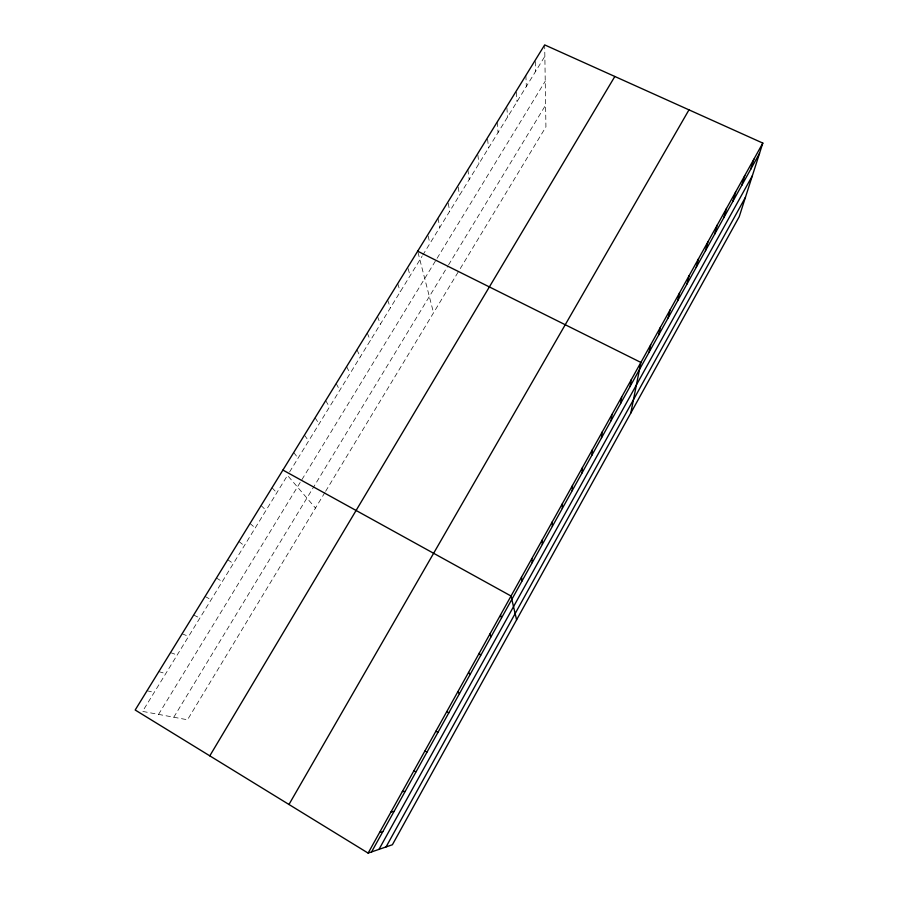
<?xml version="1.0" encoding="UTF-8"?>
<svg xmlns="http://www.w3.org/2000/svg" width="898" height="898" viewBox="0 0 898 898"><rect width="100%" height="100%" fill="white"/><g stroke="black" fill="none" stroke-linecap="round" stroke-linejoin="round"><path stroke-width="0.67" stroke-dasharray="4.49 3.37" d="M324.908 492.486L187.491 719.781L142.558 711.396L287.483 475.412M325.626 491.296L458.9 270.848M460.259 268.592L545.928 126.887L544.704 46.168M173.785 717.221L447.855 266.066M448.562 264.899L545.602 105.156M158.553 714.381L436.406 259.41M437.09 258.298L545.232 81.213M289.605 471.955L422.038 256.312M422.756 255.144L544.861 56.316M147.048 690.742L154.198 692.459M158.823 671.614L165.737 673.646M170.519 652.621L177.209 654.979M182.126 633.764L188.591 636.446M193.654 615.051L199.895 618.037M205.092 596.463L211.12 599.763M216.452 578.02L222.255 581.623M227.722 559.701L233.323 563.607M238.924 541.516L244.312 545.715M250.037 523.467L255.212 527.957M261.071 505.54L266.044 510.322M272.027 487.749L276.808 492.8M288.393 476.456L315.49 508.066M293.713 452.525L298.091 458.137M304.444 435.103L308.631 440.974M315.097 417.795L319.093 423.946M325.682 400.609L329.487 407.019M336.178 383.547L339.803 390.215M346.617 366.609L350.052 373.523M356.977 349.771L360.233 356.955M367.271 333.057L370.346 340.488M377.486 316.466L380.382 324.133M387.633 299.977L390.361 307.891M397.713 283.6L400.272 291.749M408.074 268.536L410.117 275.72M417.997 252.417L433.532 312.807M428.144 235.927L429.895 243.504M437.955 218.248L439.84 227.329M448.237 203.274L449.707 211.255M458.182 187.121L459.518 195.293M467.858 169.677L469.25 179.432M477.848 154.95L478.926 163.683M487.592 139.123L488.534 148.035M497.155 122.094L498.076 132.489M506.887 107.771L507.561 117.054M516.44 92.258L516.979 101.721M525.869 75.466L526.329 86.489M535.343 61.535L535.623 71.346"/><path stroke-width="1.35" d="M562.316 508.47L562.429 503.587M572.194 490.678L572.475 485.492M582.005 472.999L582.465 467.532M591.76 455.454L592.377 449.707M601.435 438.033L602.21 432.005M611.044 420.735L611.987 414.427M620.585 403.55L621.685 396.972M630.059 386.488L631.316 379.641M630.8 413.058L640.891 362.444L417.671 251.193M649.097 352.207L650.668 344.832M658.661 334.999L660.389 327.355M668.157 317.903L670.031 310.012M677.575 300.931L679.606 292.782M686.936 284.082L689.125 275.675M696.231 267.346L698.565 258.691M705.458 250.722L707.938 241.831M714.628 234.221L717.244 225.084M723.732 217.832L726.493 208.459M732.768 201.545L735.664 191.948M741.748 185.381L744.779 175.548M750.672 169.329L753.837 159.26M762.817 143.096L739.222 216.721L392.392 844.749L368.124 853.1L135.183 710.015L544.682 44.9L762.817 143.096L368.124 853.1M379.001 849.362L752.344 175.784M386.061 846.926L745.463 197.257M371.57 851.921L759.528 153.378M288.965 804.485L688.979 109.848M209.795 755.858L614.838 76.476M379.63 832.412L382.84 831.604M391.034 811.882L394.042 811.455M402.36 791.508L405.144 791.452M413.608 771.292L416.178 771.595M424.754 751.222L427.122 751.895M435.833 731.309L437.977 732.33M282.915 470.069L511.041 596.025L516.597 619.856M446.811 711.542L448.764 712.922M457.722 691.931L459.462 693.649M468.543 672.467L470.092 674.521M479.285 653.138L480.632 655.529M489.949 633.966L491.105 636.682M500.534 614.917L501.499 617.959M521.469 577.268L522.064 580.939M531.818 558.646L532.233 562.631M542.089 540.158L542.336 544.446M552.292 521.805L552.36 526.396"/></g></svg>
